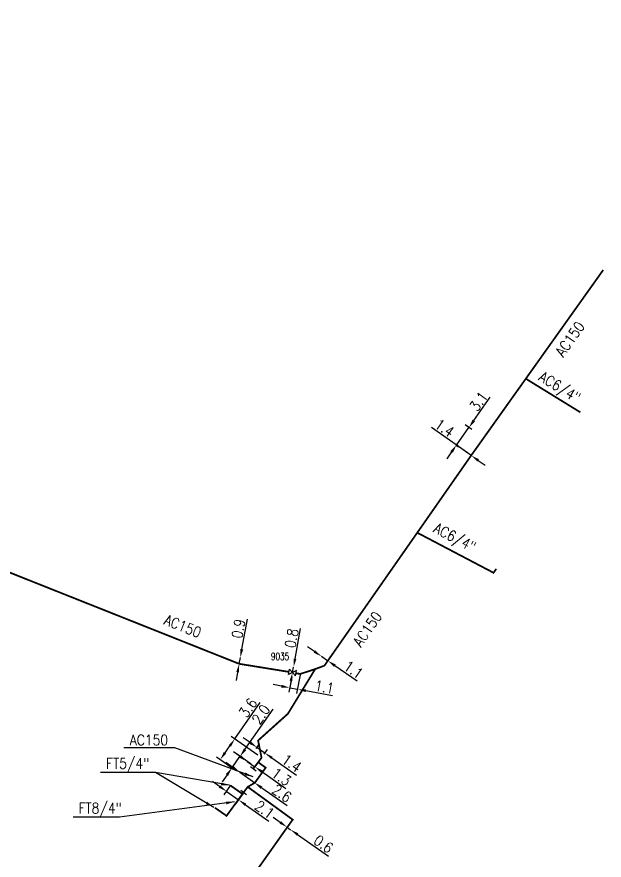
# Model space of a CAD drawing. Header units: millimetres. Extents: x 113011 to 114001, y 124000 to 125001.
# Drawn here: x 113917.1 to 114000.1, y 124741.3 to 124860.4 of the extents above; entities that cross this region are included whole.
import ezdxf
from ezdxf.enums import TextEntityAlignment as Align

# ---------------------------------------------------------------- set-up
doc = ezdxf.new("R2010")
doc.units = ezdxf.units.MM
doc.header["$PDMODE"] = 34
for name, pattern in [('L_25_AP', [2000, 1000, 1000]), ('L_RAC_AP', [3.5, 2, -1.5]), ('L_RAC_FT', [3.5, 2, -1.5])]:
    doc.linetypes.add(name, pattern=pattern)
doc.layers.get('0').update_dxf_attribs({"linetype": 'CONTINUOUS'})
doc.layers.get('Defpoints').update_dxf_attribs({"linetype": 'CONTINUOUS'})
for name, color, linetype in [('L_150', 1, 'CONTINUOUS'), ('L_300', 7, 'CONTINUOUS'), ('L_340', 7, 'CONTINUOUS')]:
    doc.layers.add(name, color=color, linetype=linetype)
doc.layers.add('L_170', color=7, linetype='CONTINUOUS', plot=False)
doc.styles.get("Standard").update_dxf_attribs({"font": 'romans.shx', "width": 0.85})
doc.dimstyles.get("Standard").update_dxf_attribs({"dimtxt": 1.5, "dimasz": 1.2, "dimexe": 0.625, "dimexo": 0.625, "dimgap": 0.25, "dimtad": 1, "dimdec": 1, "dimzin": 0, "dimdsep": 46, "dimtxsty": 'Standard', "dimcen": -0.5, "dimadec": 0, "dimazin": 0, "dimtfac": 1, "dimtdec": 1, "dimtmove": 0, "dimatfit": 3, "dimfxl": 0, "dimtolj": 1, "dimtzin": 0, "dimarcsym": 0})

# ---------------------------------------------------------------- blocks, each defined once
blk = doc.blocks.new('L_300_03')
at = {"color": 0, "linetype": 'Continuous', "flags": 128}
blk.add_lwpolyline([(-0.5, 0.38), (0.5, -0.38), (0.5, 0.38), (-0.5, -0.38), (-0.5, 0.38)], dxfattribs=at)
at = {"color": 0, "linetype": 'Continuous', "width": 0.75}
blk.add_attdef('NUM', text='', height=1, dxfattribs=at).set_placement((0, 1.67), align=Align.MIDDLE_CENTER)
at = {"color": 0, "linetype": 'Continuous', "width": 0.75, "flags": 3}
for tag, p in [('DEF_LEG', (0, -5)), ('DEF_COUP', (0, -7.5)), ('DEF_TYPE', (0, -10))]:
    blk.add_attdef(tag, text='', height=1.2, dxfattribs=at).set_placement(p, align=Align.MIDDLE)
blk = doc.blocks.new('*D43')
at = {"layer": 'Defpoints', "color": 0, "linetype": 'Continuous', "transparency": 16777216}
for p in [(113948.69, 124769.88), (113948.69, 124769.88), (113948.53, 124768.99)]:
    blk.add_point(p, dxfattribs=at)
at = {"layer": 'L_150', "color": 0, "linetype": 'Continuous', "lineweight": -2, "transparency": 16777216}
for p, q in [((113948.91, 124771.06), (113949.69, 124775.3)), ((113948.53, 124768.99), (113948.69, 124769.88)), ((113948.31, 124767.81), (113948.09, 124766.63))]:
    blk.add_line(p, q, dxfattribs=at)
at = {"layer": 'L_150', "color": 0, "linetype": 'Continuous', "transparency": 16777216}
for points in [[(113948.71, 124771.1), (113949.1, 124771.02), (113948.69, 124769.88)], [(113948.11, 124767.85), (113948.51, 124767.78), (113948.53, 124768.99)]]:
    blk.add_solid(points, dxfattribs=at)
at = {"layer": 'L_150', "color": 0, "linetype": 'Continuous', "transparency": 16777216, "insert": (113948.42, 124773.95), "char_height": 1.5, "attachment_point": 5, "rotation": 79.5696}
blk.add_mtext('\\A1;0.9', dxfattribs=at)
blk = doc.blocks.new('*D55')
at = {"layer": 'Defpoints', "color": 0, "linetype": 'Continuous', "transparency": 16777216}
for p in [(113956.2, 124768.5), (113956.2, 124768.5), (113956.06, 124767.76)]:
    blk.add_point(p, dxfattribs=at)
at = {"layer": 'L_300', "color": 0, "linetype": 'Continuous', "lineweight": -2, "transparency": 16777216}
for p, q in [((113956.42, 124769.68), (113957.21, 124773.98)), ((113956.06, 124767.76), (113956.2, 124768.5)), ((113955.85, 124766.58), (113955.63, 124765.4))]:
    blk.add_line(p, q, dxfattribs=at)
at = {"layer": 'L_300', "color": 0, "linetype": 'Continuous', "transparency": 16777216}
for points in [[(113956.22, 124769.71), (113956.61, 124769.64), (113956.2, 124768.5)], [(113955.65, 124766.61), (113956.04, 124766.54), (113956.06, 124767.76)]]:
    blk.add_solid(points, dxfattribs=at)
at = {"layer": 'L_300', "color": 0, "linetype": 'Continuous', "transparency": 16777216, "insert": (113955.94, 124772.6), "char_height": 1.5, "attachment_point": 5, "rotation": 79.5696}
blk.add_mtext('\\A1;0.8', dxfattribs=at)
blk = doc.blocks.new('*D56')
at = {"layer": 'Defpoints', "color": 0, "linetype": 'Continuous', "transparency": 16777216}
for p in [(113957.28, 124768.3), (113956.06, 124767.76), (113956.75, 124765.41)]:
    blk.add_point(p, dxfattribs=at)
at = {"layer": 'L_300', "color": 0, "linetype": 'Continuous', "lineweight": -2, "transparency": 16777216}
for p, q in [((113955.95, 124767.14), (113955.56, 124765)), ((113957.17, 124767.68), (113956.64, 124764.8)), ((113954.49, 124765.83), (113953.31, 124766.05)), ((113955.67, 124765.61), (113956.75, 124765.41)), ((113957.93, 124765.2), (113961.69, 124764.51))]:
    blk.add_line(p, q, dxfattribs=at)
at = {"layer": 'L_300', "color": 0, "linetype": 'Continuous', "transparency": 16777216}
for points in [[(113954.53, 124766.03), (113954.45, 124765.63), (113955.67, 124765.61)], [(113957.97, 124765.39), (113957.9, 124765), (113956.75, 124765.41)]]:
    blk.add_solid(points, dxfattribs=at)
at = {"layer": 'L_300', "color": 0, "linetype": 'Continuous', "transparency": 16777216, "insert": (113960.58, 124765.73), "char_height": 1.5, "attachment_point": 5, "rotation": 349.5696}
blk.add_mtext('\\A1;1.1', dxfattribs=at)
blk = doc.blocks.new('*D192')
at = {"layer": 'Defpoints', "color": 0, "linetype": 'Continuous', "transparency": 16777216}
for p in [(113955.32, 124745.91), (113955.8, 124745.56), (113955.8, 124745.56)]:
    blk.add_point(p, dxfattribs=at)
at = {"layer": 'L_150', "color": 0, "linetype": 'Continuous', "lineweight": -2, "transparency": 16777216}
for p, q in [((113954.33, 124746.6), (113953.35, 124747.28)), ((113955.32, 124745.91), (113955.8, 124745.56)), ((113956.79, 124744.88), (113961.17, 124741.81))]:
    blk.add_line(p, q, dxfattribs=at)
at = {"layer": 'L_150', "color": 0, "linetype": 'Continuous', "transparency": 16777216}
for points in [[(113954.45, 124746.76), (113954.22, 124746.43), (113955.32, 124745.91)], [(113956.9, 124745.04), (113956.67, 124744.71), (113955.8, 124745.56)]]:
    blk.add_solid(points, dxfattribs=at)
at = {"layer": 'L_150', "color": 0, "linetype": 'Continuous', "transparency": 16777216, "insert": (113960.44, 124743.53), "char_height": 1.5, "attachment_point": 5, "rotation": 324.9838}
blk.add_mtext('\\A1;0.6', dxfattribs=at)
blk = doc.blocks.new('*D194')
at = {"layer": 'Defpoints', "color": 0, "linetype": 'Continuous', "transparency": 16777216}
for p in [(113947.5, 124754.27), (113950.73, 124754.45), (113948.52, 124753.56)]:
    blk.add_point(p, dxfattribs=at)
at = {"layer": 'L_150', "color": 0, "linetype": 'Continuous', "lineweight": -2, "transparency": 16777216}
for p, q in [((113949.33, 124756.9), (113953.31, 124762.57)), ((113947.5, 124754.27), (113948.64, 124755.91)), ((113950.22, 124754.81), (113948.13, 124756.27)), ((113948.01, 124753.92), (113946.98, 124754.63)), ((113946.81, 124753.29), (113946.12, 124752.31))]:
    blk.add_line(p, q, dxfattribs=at)
at = {"layer": 'L_150', "color": 0, "linetype": 'Continuous', "transparency": 16777216}
for points in [[(113949.17, 124757.01), (113949.5, 124756.78), (113948.64, 124755.91)], [(113946.64, 124753.41), (113946.97, 124753.18), (113947.5, 124754.27)]]:
    blk.add_solid(points, dxfattribs=at)
at = {"layer": 'L_150', "color": 0, "linetype": 'Continuous', "transparency": 16777216, "insert": (113951.59, 124761.85), "char_height": 1.5, "attachment_point": 5, "rotation": 54.9621}
blk.add_mtext('\\A1;2.0', dxfattribs=at)
blk = doc.blocks.new('*D195')
at = {"layer": 'Defpoints', "color": 0, "transparency": 16777216}
for p in [(113949.67, 124755.2), (113949.67, 124755.2), (113950.73, 124754.45)]:
    blk.add_point(p, dxfattribs=at)
at = {"layer": 'L_340', "color": 0, "lineweight": -2, "transparency": 16777216}
for p, q in [((113948.68, 124755.89), (113947.7, 124756.57)), ((113949.67, 124755.2), (113950.73, 124754.45)), ((113951.71, 124753.76), (113955.14, 124751.36))]:
    blk.add_line(p, q, dxfattribs=at)
at = {"layer": 'L_340', "color": 0, "transparency": 16777216}
for points in [[(113948.8, 124756.05), (113948.57, 124755.72), (113949.67, 124755.2)], [(113951.83, 124753.93), (113951.6, 124753.6), (113950.73, 124754.45)]]:
    blk.add_solid(points, dxfattribs=at)
at = {"layer": 'L_340', "color": 0, "transparency": 16777216, "insert": (113954.49, 124753.03), "char_height": 1.5, "attachment_point": 5, "rotation": 324.9616}
blk.add_mtext('\\A1;1.3', dxfattribs=at)
blk = doc.blocks.new('L_340_07')
at = {"color": 0, "linetype": 'Continuous', "const_width": 0.25, "flags": 128}
blk.add_lwpolyline([(0, 0), (0.35, 0)], dxfattribs=at)
at = {"color": 0, "linetype": 'Continuous', "flags": 128}
blk.add_lwpolyline([(0.35, -0.5), (0.35, 0.5)], dxfattribs=at)
at = {"color": 0, "linetype": 'Continuous', "width": 0.75, "flags": 3}
for tag, p in [('DEF_LEG', (0.72, -3.47)), ('DEF_COUP', (0.72, -5.97)), ('DEF_TYPE', (0.72, -8.47))]:
    blk.add_attdef(tag, text='', height=1.2, dxfattribs=at).set_placement(p, align=Align.MIDDLE)
blk = doc.blocks.new('*D206')
at = {"layer": 'Defpoints', "color": 0, "linetype": 'Continuous', "transparency": 16777216}
for p in [(113947.66, 124752.34), (113946.71, 124750.99), (113949.38, 124751.13)]:
    blk.add_point(p, dxfattribs=at)
at = {"layer": 'L_150', "color": 0, "linetype": 'Continuous', "lineweight": -2, "transparency": 16777216}
for p, q in [((113945.73, 124751.67), (113944.75, 124752.36)), ((113947.3, 124751.83), (113946.35, 124750.47)), ((113946.71, 124750.99), (113948.43, 124749.78)), ((113949.02, 124750.62), (113948.07, 124749.27)), ((113949.41, 124749.09), (113952.7, 124746.79))]:
    blk.add_line(p, q, dxfattribs=at)
at = {"layer": 'L_150', "color": 0, "linetype": 'Continuous', "transparency": 16777216}
for points in [[(113945.85, 124751.84), (113945.62, 124751.51), (113946.71, 124750.99)], [(113949.53, 124749.25), (113949.3, 124748.93), (113948.43, 124749.78)]]:
    blk.add_solid(points, dxfattribs=at)
at = {"layer": 'L_150', "color": 0, "linetype": 'Continuous', "transparency": 16777216, "insert": (113952.12, 124748.42), "char_height": 1.5, "attachment_point": 5, "rotation": 324.9613}
blk.add_mtext('\\A1;2.1', dxfattribs=at)
blk = doc.blocks.new('*D207')
at = {"layer": 'Defpoints', "color": 0, "linetype": 'Continuous', "transparency": 16777216}
for p in [(113945.84, 124755.44), (113951.69, 124755.73), (113948.52, 124753.56)]:
    blk.add_point(p, dxfattribs=at)
at = {"layer": 'L_150', "color": 0, "linetype": 'Continuous', "lineweight": -2, "transparency": 16777216}
for p, q in [((113947.9, 124758.39), (113951.5, 124763.51)), ((113951.18, 124756.09), (113947.39, 124758.74)), ((113946.53, 124756.42), (113947.22, 124757.4)), ((113948.01, 124753.92), (113945.33, 124755.8))]:
    blk.add_line(p, q, dxfattribs=at)
at = {"layer": 'L_150', "color": 0, "linetype": 'Continuous', "transparency": 16777216}
for points in [[(113947.05, 124757.52), (113947.38, 124757.29), (113947.9, 124758.39)], [(113946.36, 124756.54), (113946.69, 124756.31), (113945.84, 124755.44)]]:
    blk.add_solid(points, dxfattribs=at)
at = {"layer": 'L_150', "color": 0, "linetype": 'Continuous', "transparency": 16777216, "insert": (113949.77, 124762.78), "char_height": 1.5, "attachment_point": 5, "rotation": 54.9616}
blk.add_mtext('\\A1;3.6', dxfattribs=at)
blk = doc.blocks.new('*D208')
at = {"layer": 'Defpoints', "color": 0, "linetype": 'Continuous', "transparency": 16777216}
for p in [(113950.58, 124756.51), (113951.05, 124757.17), (113951.69, 124755.73)]:
    blk.add_point(p, dxfattribs=at)
at = {"layer": 'L_150', "color": 0, "linetype": 'Continuous', "lineweight": -2, "transparency": 16777216}
for p, q in [((113950.07, 124757.86), (113949.09, 124758.55)), ((113950.94, 124757.02), (113951.41, 124757.69)), ((113951.05, 124757.17), (113952.16, 124756.4)), ((113952.05, 124756.24), (113952.52, 124756.91)), ((113953.14, 124755.71), (113956.62, 124753.27))]:
    blk.add_line(p, q, dxfattribs=at)
at = {"layer": 'L_150', "color": 0, "linetype": 'Continuous', "transparency": 16777216}
for points in [[(113950.18, 124758.03), (113949.95, 124757.7), (113951.05, 124757.17)], [(113953.25, 124755.87), (113953.03, 124755.55), (113952.16, 124756.4)]]:
    blk.add_solid(points, dxfattribs=at)
at = {"layer": 'L_150', "color": 0, "linetype": 'Continuous', "transparency": 16777216, "insert": (113955.95, 124754.96), "char_height": 1.5, "attachment_point": 5, "rotation": 324.964}
blk.add_mtext('\\A1;1.4', dxfattribs=at)
blk = doc.blocks.new('*D209')
at = {"layer": 'Defpoints', "color": 0, "linetype": 'Continuous', "transparency": 16777216}
for p in [(113960.15, 124770.05), (113960.15, 124770.05), (113961.05, 124769.42)]:
    blk.add_point(p, dxfattribs=at)
at = {"layer": 'L_150', "color": 0, "linetype": 'Continuous', "lineweight": -2, "transparency": 16777216}
for p, q in [((113959.16, 124770.73), (113958.17, 124771.4)), ((113960.15, 124770.05), (113961.05, 124769.42)), ((113962.04, 124768.75), (113965.2, 124766.58))]:
    blk.add_line(p, q, dxfattribs=at)
at = {"layer": 'L_150', "color": 0, "linetype": 'Continuous', "transparency": 16777216}
for points in [[(113959.27, 124770.89), (113959.04, 124770.56), (113960.15, 124770.05)], [(113962.16, 124768.91), (113961.93, 124768.58), (113961.05, 124769.42)]]:
    blk.add_solid(points, dxfattribs=at)
at = {"layer": 'L_150', "color": 0, "linetype": 'Continuous', "transparency": 16777216, "insert": (113964.68, 124768.15), "char_height": 1.5, "attachment_point": 5, "rotation": 325.5432}
blk.add_mtext('\\A1;1.1', dxfattribs=at)
blk = doc.blocks.new('*D214')
at = {"layer": 'Defpoints', "color": 0, "linetype": 'Continuous', "transparency": 16777216}
for p in [(113948.6, 124753.67), (113948.6, 124753.67), (113950.73, 124752.18)]:
    blk.add_point(p, dxfattribs=at)
at = {"layer": 'L_150', "color": 0, "linetype": 'Continuous', "lineweight": -2, "transparency": 16777216}
for p, q in [((113947.61, 124754.36), (113946.63, 124755.05)), ((113948.6, 124753.67), (113950.73, 124752.18)), ((113951.71, 124751.49), (113955.29, 124748.98))]:
    blk.add_line(p, q, dxfattribs=at)
at = {"layer": 'L_150', "color": 0, "linetype": 'Continuous', "transparency": 16777216}
for points in [[(113947.73, 124754.53), (113947.5, 124754.2), (113948.6, 124753.67)], [(113951.82, 124751.66), (113951.59, 124751.33), (113950.73, 124752.18)]]:
    blk.add_solid(points, dxfattribs=at)
at = {"layer": 'L_150', "color": 0, "linetype": 'Continuous', "transparency": 16777216, "insert": (113954.56, 124750.71), "char_height": 1.5, "attachment_point": 5, "rotation": 324.9616}
blk.add_mtext('\\A1;2.6', dxfattribs=at)
blk = doc.blocks.new('*D215')
at = {"layer": 'Defpoints', "color": 0, "linetype": 'Continuous', "transparency": 16777216}
for p in [(113980.99, 124802.38), (113981.89, 124801.74), (113981.31, 124798.42)]:
    blk.add_point(p, dxfattribs=at)
at = {"layer": 'L_150', "color": 0, "linetype": 'Continuous', "lineweight": -2, "transparency": 16777216}
for p, q in [((113981.69, 124803.36), (113984, 124806.63)), ((113979.23, 124799.89), (113980.99, 124802.38)), ((113981.38, 124802.1), (113980.48, 124802.74)), ((113980.8, 124798.78), (113978.72, 124800.25)), ((113978.54, 124798.91), (113977.85, 124797.93))]:
    blk.add_line(p, q, dxfattribs=at)
at = {"layer": 'L_150', "color": 0, "linetype": 'Continuous', "transparency": 16777216}
for points in [[(113981.52, 124803.47), (113981.85, 124803.24), (113980.99, 124802.38)], [(113978.38, 124799.02), (113978.71, 124798.79), (113979.23, 124799.89)]]:
    blk.add_solid(points, dxfattribs=at)
at = {"layer": 'L_150', "color": 0, "linetype": 'Continuous', "transparency": 16777216, "insert": (113982.37, 124806.06), "char_height": 1.5, "attachment_point": 5, "rotation": 54.7698}
blk.add_mtext('\\A1;3.1', dxfattribs=at)
blk = doc.blocks.new('*D216')
at = {"layer": 'Defpoints', "color": 0, "linetype": 'Continuous', "transparency": 16777216}
for p in [(113980.17, 124799.23), (113980.17, 124799.23), (113981.31, 124798.42)]:
    blk.add_point(p, dxfattribs=at)
at = {"layer": 'L_150', "color": 0, "linetype": 'Continuous', "lineweight": -2, "transparency": 16777216}
for p, q in [((113979.19, 124799.92), (113975.72, 124802.37)), ((113981.31, 124798.42), (113980.17, 124799.23)), ((113982.29, 124797.73), (113983.27, 124797.03))]:
    blk.add_line(p, q, dxfattribs=at)
at = {"layer": 'L_150', "color": 0, "linetype": 'Continuous', "transparency": 16777216}
for points in [[(113979.3, 124800.08), (113979.07, 124799.76), (113980.17, 124799.23)], [(113982.41, 124797.89), (113982.18, 124797.56), (113981.31, 124798.42)]]:
    blk.add_solid(points, dxfattribs=at)
at = {"layer": 'L_150', "color": 0, "linetype": 'Continuous', "transparency": 16777216, "insert": (113977.54, 124802.31), "char_height": 1.5, "attachment_point": 5, "rotation": 324.7698}
blk.add_mtext('\\A1;1.4', dxfattribs=at)

msp = doc.modelspace()

# ---------------------------------------------------------------- linework, layer by layer
at = {"layer": 'L_150', "linetype": 'L_25_AP', "const_width": 0.25, "flags": 128}
for points in [[(113955.57, 124767.85), (113948.53, 124768.99), (113905.12, 124786.25), (113871.49, 124799.81), (113848.79, 124808.96), (113844.52, 124810.69), (113832.15, 124815.67), (113831.82, 124816.63), (113833.5, 124820.21), (113833.5, 124820.21), (113833.5, 124820.21), (113834.12, 124821.52), (113834.8, 124824.75), (113834.95, 124828.09), (113840.34, 124838.81), (113840.34, 124838.81), (113852.95, 124865.11), (113859.09, 124878.33), (113864.56, 124889.1), (113873.04, 124907.47), (113878.75, 124919.45), (113890.22, 124944.25), (113900.88, 124965.71), (113917.05, 125000)], [(113956.56, 124767.66), (113957.15, 124767.56), (113957.15, 124767.56), (113959.27, 124768.25), (113960.57, 124768.73), (113961.05, 124769.42), (113973.69, 124787.51), (113981.31, 124798.42), (113989.03, 124809.26), (113999.97, 124824.62)], [(113959.27, 124768.25), (113955.41, 124761.94), (113951.2, 124758.16), (113951.69, 124755.73), (113951.21, 124755.09), (113950.73, 124754.45)], [(113949.38, 124751.13), (113949.38, 124751.13), (113949.73, 124751.61), (113950.73, 124752.18), (113952.27, 124754.32), (113951.2, 124755.1)], [(113949.73, 124751.61), (113956.09, 124746.98), (113955.32, 124745.91), (113942.64, 124728), (113921.09, 124696.89), (113918.19, 124692.75), (113916.91, 124690.95), (113912.84, 124681.74), (113910.72, 124677.42), (113902.05, 124659.57), (113897.01, 124649.31), (113896.48, 124648.23), (113889.48, 124651.46)]]:
    msp.add_lwpolyline(points, dxfattribs=at)
at = {"layer": 'L_170', "linetype": 'L_RAC_AP', "ltscale": 0.5, "const_width": 0.25, "flags": 128}
for points in [[(113989.03, 124809.26), (113996.74, 124804.51)], [(113973.69, 124787.51), (113984.47, 124781.85), (113984.85, 124782.4)]]:
    msp.add_lwpolyline(points, dxfattribs=at)
at = {"layer": 'L_170', "linetype": 'L_RAC_FT', "ltscale": 0.5, "const_width": 0.25, "flags": 128}
msp.add_lwpolyline([(113949, 124750.61), (113947.29, 124751.81)], dxfattribs=at)
at = {"layer": 'L_170', "linetype": 'L_RAC_FT', "ltscale": 0.5, "const_width": 0.25}
msp.add_lwpolyline([(113945.09, 124748.67), (113946.74, 124747.52), (113949, 124750.61), (113949.17, 124750.85)], dxfattribs=at)

# ---------------------------------------------------------------- block references
at = {"layer": 'L_300'}
ref = msp.add_blockref('L_300_03', (113956.06, 124767.76), dxfattribs=dict(at, rotation=349.1944599230636))
ref.add_attrib('NUM', '9035', dxfattribs={"layer": '0', "color": 0, "linetype": 'Continuous', "height": 1, "width": 0.75}).set_placement((113954.3, 124770.03), align=Align.MIDDLE_CENTER)
at = {"layer": 'L_340', "rotation": 233.1716356157236}
for p in [(113950.73, 124754.45), (113949.38, 124751.13)]:
    msp.add_blockref('L_340_07', p, dxfattribs=at)

# ---------------------------------------------------------------- texts
at = {"layer": 'L_150', "linetype": 'Continuous', "width": 0.85}
for rotation, p in [(54.5403, (113994.31, 124812.23)), (338.3195, (113937.76, 124774.61)), (55.0575, (113965.71, 124771.26))]:
    msp.add_text('AC150', height=1.5, rotation=rotation, dxfattribs=at).set_placement(p)
at = {"layer": 'L_150', "linetype": 'Continuous', "insert": (113938.48, 124757.48), "char_height": 1.5, "attachment_point": 9}
msp.add_mtext('\\A1;AC150', dxfattribs=at)
at = {"layer": 'L_170', "linetype": 'Continuous', "ltscale": 0.5, "width": 0.85}
msp.add_text('AC6/4"', height=1.5, rotation=328.3406, dxfattribs=at).set_placement((113990.72, 124809.13))
at = {"layer": 'L_170', "linetype": 'Continuous', "width": 0.85}
msp.add_text('AC6/4"', height=1.5, rotation=332.3038, dxfattribs=at).set_placement((113975.82, 124787.67))
at = {"layer": 'L_170', "linetype": 'Continuous', "char_height": 1.5, "attachment_point": 9}
for s, insert in [('\\A1;FT5/4"', (113935.83, 124753.67)), ('\\A1;FT{\\H1x;8/4}"', (113931.94, 124747.35))]:
    msp.add_mtext(s, dxfattribs=dict(at, insert=insert))

# ---------------------------------------------------------------- dimensions: what is measured, and where the dimension line sits
at = {"layer": 'L_150', "linetype": 'Continuous'}
for base, p1, p2, angle, override, picture, middle in [((113980.9933, 124802.3782), (113981.3126, 124798.4188), (113981.8949, 124801.7415), 234.7698, {"dimatfit": 0}, '*D215', (113983.1875, 124805.4851)), ((113980.17, 124799.23), (113981.31, 124798.42), (113980.17, 124799.23), 324.7698, {"dimatfit": 0}, '*D216', (113976.96, 124801.49)), ((113948.69, 124769.88), (113948.53, 124768.99), (113948.69, 124769.88), 259.5696, {"dimscale": 1, "dimlfac": 1, "dimlunit": 2}, '*D43', (113949.41, 124773.77)), ((113948.6, 124753.67), (113950.73, 124752.18), (113948.6, 124753.67), 324.9616, {"dimatfit": 0}, '*D214', (113953.99, 124749.89))]:
    dim = msp.add_linear_dim(base=base, p1=p1, p2=p2, angle=angle, dimstyle='Standard', override=override, dxfattribs=at)
    dim.commit()
    dim.dimension.update_dxf_attribs({"geometry": picture, "text_midpoint": middle, "dimtype": 160})
for base, p1, p2, angle, picture, middle in [((113960.15, 124770.05), (113961.05, 124769.42), (113960.15, 124770.05), 325.5432, '*D209', (113964.11, 124767.32)), ((113945.84, 124755.44), (113951.69, 124755.73), (113948.52, 124753.56), 54.9616, '*D207', (113950.59, 124762.21)), ((113947.5, 124754.27), (113950.73, 124754.45), (113948.52, 124753.56), 54.9621, '*D194', (113952.4, 124761.27)), ((113951.05205, 124757.17394), (113951.68957, 124755.73166), (113950.5842, 124756.50668), 324.96403, '*D208', (113955.37118, 124754.14561)), ((113946.71, 124750.99), (113949.38, 124751.13), (113947.66, 124752.34), 324.9613, '*D206', (113951.55, 124747.6)), ((113955.8, 124745.56), (113955.32, 124745.91), (113955.8, 124745.56), 144.9838, '*D192', (113959.87, 124742.71))]:
    dim = msp.add_linear_dim(base=base, p1=p1, p2=p2, angle=angle, dimstyle='Standard', dxfattribs=at)
    dim.commit()
    dim.dimension.update_dxf_attribs({"geometry": picture, "text_midpoint": middle, "dimtype": 160})
at = {"layer": 'L_300', "linetype": 'Continuous'}
for base, p2, angle, picture, middle in [((113956.2, 124768.5), (113956.2, 124768.5), 259.5696, '*D55', (113956.92, 124772.42)), ((113956.75, 124765.41), (113957.28, 124768.3), 169.5696, '*D56', (113960.4, 124764.74))]:
    dim = msp.add_linear_dim(base=base, p1=(113956.06, 124767.76), p2=p2, angle=angle, dimstyle='Standard', dxfattribs=at)
    dim.commit()
    dim.dimension.update_dxf_attribs({"geometry": picture, "text_midpoint": middle, "dimtype": 160})
at = {"layer": 'L_340'}
dim = msp.add_linear_dim(base=(113949.67, 124755.2), p1=(113950.73, 124754.45), p2=(113949.67, 124755.2), angle=324.9616, dimstyle='Standard', dxfattribs=at)
dim.commit()
dim.dimension.update_dxf_attribs({"geometry": '*D195', "text_midpoint": (113953.92, 124752.21), "dimtype": 160})

# ---------------------------------------------------------------- leaders
at = {"layer": 'L_150', "linetype": 'Continuous', "annotation_type": 0, "has_hookline": 1, "hookline_direction": 1, "text_width": 5.77}
msp.add_leader([(113950.48, 124753.03), (113939.44, 124757.11), (113938.24, 124757.11)], dimstyle='Standard', dxfattribs=at)
at = {"layer": 'L_170', "linetype": 'Continuous', "annotation_type": 0, "has_hookline": 1, "hookline_direction": 1, "text_width": 6.31}
for points in [[(113944.93, 124748.72), (113936.7, 124753.65), (113935.5, 124753.65)], [(113947.87, 124749.5), (113931.61, 124747.33)]]:
    msp.add_leader(points, dimstyle='Standard', dxfattribs=at)
at = {"layer": 'L_170', "linetype": 'Continuous'}
msp.add_leader([(113947.15, 124751.83), (113936.7, 124753.65)], dimstyle='Standard', dxfattribs=at)

doc.saveas('drawing.dxf')
